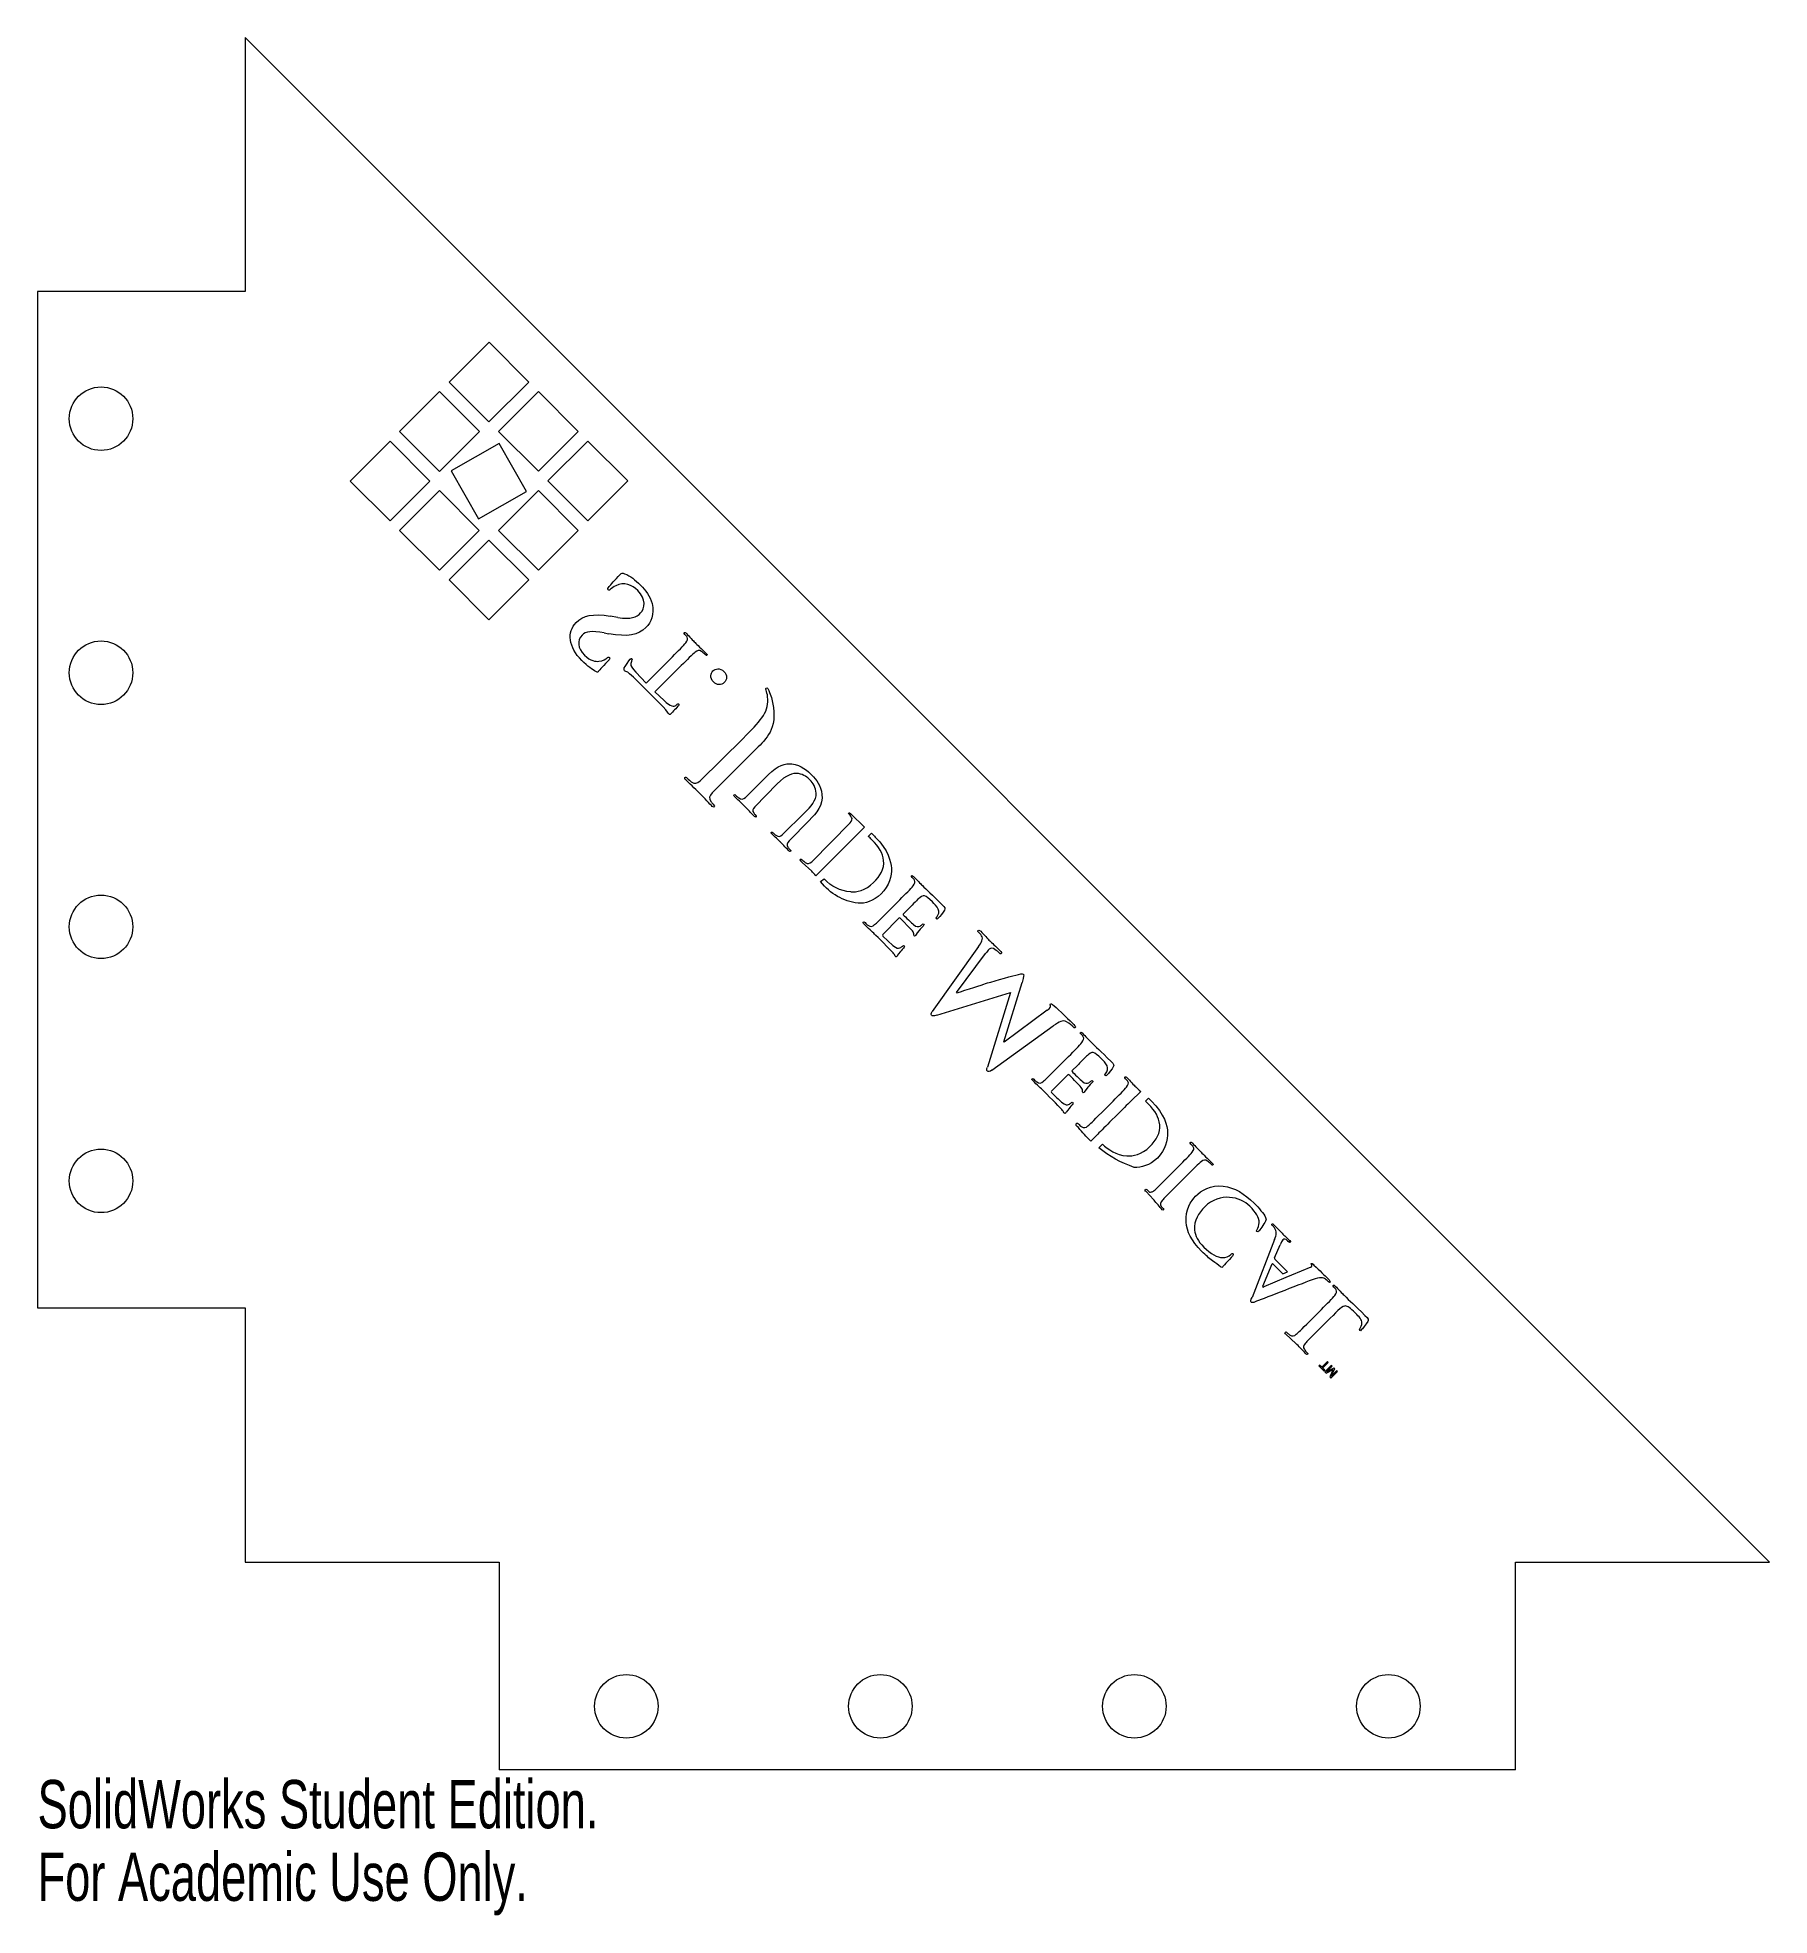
# Model space of a CAD drawing. Header units: inches. Extents: x -0.82 to 6, y -2.69 to 4.7.
import ezdxf

# ---------------------------------------------------------------- set-up
doc = ezdxf.new("R2010")
doc.units = ezdxf.units.IN
doc.header["$MEASUREMENT"] = 0
doc.styles.add('SLDTEXTSTYLE0', font='TXT', dxfattribs={"width": 0.7})

msp = doc.modelspace()

# ---------------------------------------------------------------- linework, layer by layer
at = {"color": 7, "linetype": 'Continuous', "lineweight": 15}
for p, q in [((0, 4.704), (0, 3.704)), ((6, -1.296), (0, 4.704)), ((-0.8178, 3.704), (-0.8178, -0.296)), ((0, 3.704), (-0.8178, 3.704)), ((0.9594, 3.505), (0.8025, 3.3481)), ((1.1162, 3.3483), (0.9594, 3.505)), ((0.8025, 3.3481), (0.9592, 3.1913)), ((0.9592, 3.1913), (1.1162, 3.3483)), ((0.7647, 3.3103), (0.6077, 3.1533)), ((0.9215, 3.1535), (0.7647, 3.3103)), ((1.1538, 3.3107), (0.9968, 3.1537)), ((1.3105, 3.154), (1.1538, 3.3107)), ((0.5698, 3.1153), (0.413, 2.9586)), ((0.7265, 2.9586), (0.5698, 3.1153)), ((0.6077, 3.1533), (0.7645, 2.9965)), ((0.7645, 2.9965), (0.9215, 3.1535)), ((1, 3.1064), (0.811, 2.9993)), ((0.9968, 3.1537), (1.1536, 2.997)), ((1.1073, 2.9176), (1, 3.1064)), ((1.1536, 2.997), (1.3105, 3.154)), ((1.3485, 3.116), (1.1915, 2.959)), ((1.5053, 2.9592), (1.3485, 3.116)), ((0.413, 2.9586), (0.5698, 2.8018)), ((0.5698, 2.8018), (0.7265, 2.9586)), ((0.811, 2.9993), (0.9183, 2.8101)), ((1.1915, 2.959), (1.3483, 2.8022)), ((1.3483, 2.8022), (1.5053, 2.9592)), ((0.7641, 2.921), (0.6073, 2.7643)), ((0.9208, 2.7643), (0.7641, 2.921)), ((0.9183, 2.8101), (1.1073, 2.9176)), ((1.1538, 2.9212), (0.9968, 2.7643)), ((1.3105, 2.7645), (1.1538, 2.9212)), ((0.6073, 2.7643), (0.7641, 2.6075)), ((0.7641, 2.6075), (0.9208, 2.7643)), ((0.9968, 2.7643), (1.1536, 2.6075)), ((1.1536, 2.6075), (1.3105, 2.7645)), ((0.9588, 2.7263), (0.802, 2.5695)), ((1.1156, 2.5695), (0.9588, 2.7263)), ((0.802, 2.5695), (0.9588, 2.4128)), ((0.9588, 2.4128), (1.1156, 2.5695)), ((1.4662, 2.4217), (1.437, 2.4268)), ((1.4134, 2.3608), (1.4308, 2.3574)), ((1.6813, 2.2668), (1.5778, 2.1633)), ((1.6126, 2.1285), (1.7161, 2.232)), ((1.5348, 2.1796), (1.6446, 2.0697)), ((1.5778, 2.1633), (1.5375, 2.2057)), ((1.6485, 2.0944), (1.6126, 2.1285)), ((1.6981, 2.0782), (1.6951, 2.0757)), ((1.9593, 1.9457), (1.7905, 1.7785)), ((2.0196, 1.9118), (1.838, 1.731)), ((2.0596, 1.8034), (1.9686, 1.7136)), ((2.0938, 1.7662), (2.0053, 1.6769)), ((2.2007, 1.6517), (2.1152, 1.567)), ((2.4373, 1.5959), (2.3835, 1.6493)), ((2.2204, 1.623), (2.1405, 1.5418)), ((2.3811, 1.613), (2.2301, 1.4603)), ((2.4373, 1.5959), (2.2466, 1.4052)), ((2.4645, 1.5721), (2.4522, 1.5598)), ((2.2299, 1.4227), (2.192, 1.457)), ((2.2642, 1.382), (2.2794, 1.3932)), ((2.5317, 1.266), (2.5761, 1.3103)), ((2.6111, 1.2753), (2.5911, 1.2554)), ((2.5093, 1.1735), (2.5733, 1.2375)), ((2.6219, 1.1932), (2.578, 1.2384)), ((2.5491, 1.1306), (2.5092, 1.1678)), ((2.8868, 1.1271), (2.704, 0.8709)), ((2.7992, 0.9453), (2.914, 1.0987)), ((2.9855, 0.7519), (3.0576, 0.9852)), ((2.722, 0.8562), (3.0128, 0.9451)), ((2.8007, 0.9438), (2.7992, 0.9453)), ((3.0128, 0.9451), (2.9214, 0.6522)), ((2.9386, 0.6396), (3.1804, 0.814)), ((3.1573, 0.8762), (2.9869, 0.7504)), ((2.9869, 0.7504), (2.9855, 0.7519)), ((3.2407, 0.6935), (3.1963, 0.6492)), ((3.1738, 0.5567), (3.2379, 0.6208)), ((3.2557, 0.6386), (3.2757, 0.6585)), ((3.4161, 0.5181), (3.3718, 0.4738)), ((3.4857, 0.5172), (3.5248, 0.5563)), ((3.5554, 0.5293), (3.5433, 0.5172)), ((3.4025, 0.4349), (3.4343, 0.4668)), ((3.3285, 0.3606), (3.352, 0.384)), ((3.3741, 0.3486), (3.3594, 0.3339)), ((3.6734, 0.2608), (3.6291, 0.2164)), ((3.6634, 0.1821), (3.7078, 0.2264)), ((3.546, 0.1626), (3.5746, 0.1311)), ((3.5601, 0.16), (3.5495, 0.1697)), ((4.0518, -0.0269), (3.9632, -0.2551)), ((4.0521, -0.0992), (4.0733, -0.0483)), ((4.1034, -0.0318), (4.1076, -0.036)), ((4.0062, -0.2104), (4.0427, -0.1225)), ((4.0455, -0.1219), (4.0849, -0.1613)), ((4.1029, -0.1538), (4.0527, -0.1037)), ((4.1948, -0.1355), (4.1191, -0.1667)), ((4.0966, -0.176), (4.0092, -0.2133)), ((4.0849, -0.1613), (4.1029, -0.1538)), ((4.1191, -0.1667), (4.0966, -0.176)), ((-0.8178, -0.296), (0, -0.296)), ((0, -0.296), (0, -1.296)), ((4.2362, -0.302), (4.1919, -0.3463)), ((4.2264, -0.3809), (4.2708, -0.3366)), ((4.0948, -0.3977), (4.1371, -0.4367)), ((4.2599, -0.5074), (4.2377, -0.5296)), ((4.2411, -0.533), (4.2633, -0.5108)), ((4.2633, -0.5108), (4.2599, -0.5074)), ((4.2292, -0.5211), (4.2262, -0.5241)), ((4.2262, -0.5241), (4.2466, -0.5445)), ((4.2377, -0.5296), (4.2292, -0.5211)), ((4.2496, -0.5415), (4.2411, -0.533)), ((4.2466, -0.5445), (4.2496, -0.5415)), ((4.275, -0.5224), (4.2498, -0.5477)), ((4.2498, -0.5477), (4.2546, -0.5525)), ((4.2546, -0.5525), (4.2831, -0.5385)), ((4.2854, -0.5328), (4.2568, -0.547)), ((4.2568, -0.547), (4.2604, -0.5434)), ((4.2633, -0.5404), (4.2782, -0.5256)), ((4.2831, -0.5385), (4.2691, -0.567)), ((4.2691, -0.567), (4.2739, -0.5718)), ((4.2739, -0.5718), (4.2992, -0.5466)), ((4.2746, -0.5648), (4.2888, -0.5362)), ((4.2784, -0.561), (4.2746, -0.5648)), ((4.2782, -0.5256), (4.275, -0.5224)), ((4.296, -0.5434), (4.2812, -0.5583)), ((4.2888, -0.5362), (4.2854, -0.5328)), ((4.2992, -0.5466), (4.296, -0.5434)), ((0, -1.296), (1, -1.296)), ((1, -1.296), (1, -2.1138)), ((5, -1.296), (6, -1.296)), ((5, -2.1138), (5, -1.296)), ((5, -2.1138), (1, -2.1138))]:
    msp.add_line(p, q, dxfattribs=at)
for centre in [(-0.5678, 3.204), (-0.5678, 2.204), (-0.5678, 1.204), (-0.5678, 0.204), (1.5, -1.8638), (2.5, -1.8638), (3.5, -1.8638), (4.5, -1.8638)]:
    msp.add_circle(centre, 0.125, dxfattribs=at)
for points in [[(1.4325, 2.5436), (1.4375, 2.5494), (1.4562, 2.5712), (1.4747, 2.5897)], [(1.4747, 2.5897), (1.4821, 2.5971), (1.4851, 2.5975), (1.4934, 2.5939)], [(1.4934, 2.5939), (1.5157, 2.5844), (1.5345, 2.5702), (1.556, 2.5487)], [(1.4283, 2.5305), (1.4253, 2.5334), (1.4278, 2.5382), (1.4325, 2.5436)], [(1.4378, 2.5324), (1.4351, 2.5297), (1.4316, 2.5271), (1.4283, 2.5305)], [(1.4582, 2.5464), (1.4506, 2.5425), (1.4422, 2.5368), (1.4378, 2.5324)], [(1.5451, 2.5273), (1.5222, 2.5503), (1.4912, 2.5632), (1.4582, 2.5464)], [(1.5564, 2.4393), (1.5742, 2.4571), (1.5785, 2.494), (1.5451, 2.5273)], [(1.556, 2.5487), (1.5756, 2.5291), (1.5935, 2.5053), (1.6011, 2.476)], [(1.4662, 2.4217), (1.5185, 2.4125), (1.5399, 2.4228), (1.5564, 2.4393)], [(1.6011, 2.476), (1.612, 2.4335), (1.5969, 2.4022), (1.5774, 2.3826)], [(1.3243, 2.2526), (1.2729, 2.3041), (1.2654, 2.3647), (1.3025, 2.4017)], [(1.3025, 2.4017), (1.3297, 2.429), (1.3673, 2.4385), (1.437, 2.4268)], [(1.4134, 2.3608), (1.3615, 2.3703), (1.3411, 2.367), (1.3256, 2.3515)], [(1.5774, 2.3826), (1.5454, 2.3507), (1.5066, 2.3443), (1.4308, 2.3574)], [(1.3256, 2.3515), (1.3054, 2.3313), (1.3078, 2.3001), (1.3351, 2.2728)], [(1.6813, 2.2668), (1.7046, 2.2901), (1.7245, 2.3102), (1.7337, 2.3222)], [(1.7305, 2.3551), (1.7272, 2.3584), (1.7268, 2.3602), (1.728, 2.3614)], [(1.728, 2.3614), (1.7298, 2.3632), (1.7326, 2.3619), (1.7363, 2.3582)], [(1.7395, 2.344), (1.7374, 2.3471), (1.7347, 2.3509), (1.7305, 2.3551)], [(1.7337, 2.3222), (1.7402, 2.3303), (1.744, 2.3375), (1.7395, 2.344)], [(1.7363, 2.3582), (1.7474, 2.3471), (1.764, 2.3292), (1.7704, 2.3228)], [(1.7704, 2.3228), (1.7782, 2.315), (1.7964, 2.2981), (1.8148, 2.2798)], [(1.7959, 2.2876), (1.7866, 2.2949), (1.7794, 2.2911), (1.7715, 2.2848)], [(1.3793, 2.2091), (1.3672, 2.2164), (1.3484, 2.2285), (1.3243, 2.2526)], [(1.3351, 2.2728), (1.3592, 2.2487), (1.38, 2.2482), (1.392, 2.249)], [(1.4274, 2.2496), (1.4012, 2.2234), (1.393, 2.2122), (1.3886, 2.2078)], [(1.392, 2.249), (1.4085, 2.25), (1.4205, 2.2585), (1.4236, 2.2615)], [(1.4236, 2.2615), (1.4276, 2.2655), (1.431, 2.2664), (1.4336, 2.2638)], [(1.4336, 2.2638), (1.4365, 2.2609), (1.4348, 2.257), (1.4274, 2.2496)], [(1.5057, 2.2061), (1.4937, 2.2084), (1.4891, 2.2141), (1.4921, 2.2231)], [(1.4921, 2.2231), (1.4936, 2.2257), (1.5112, 2.2541), (1.5152, 2.2581)], [(1.5152, 2.2581), (1.518, 2.2609), (1.5199, 2.2615), (1.5218, 2.2596)], [(1.5178, 2.2399), (1.5164, 2.2302), (1.5219, 2.2224), (1.5375, 2.2057)], [(1.522, 2.2535), (1.5206, 2.2509), (1.5188, 2.2464), (1.5178, 2.2399)], [(1.5218, 2.2596), (1.5235, 2.2579), (1.5235, 2.256), (1.522, 2.2535)], [(1.7715, 2.2848), (1.7592, 2.2754), (1.7394, 2.2553), (1.7161, 2.232)], [(1.8112, 2.2745), (1.807, 2.2786), (1.8003, 2.2842), (1.7959, 2.2876)], [(1.8175, 2.2719), (1.8163, 2.2707), (1.8142, 2.2714), (1.8112, 2.2745)], [(1.8148, 2.2798), (1.8178, 2.2767), (1.8193, 2.2737), (1.8175, 2.2719)], [(1.8411, 2.211), (1.8505, 2.2204), (1.8684, 2.2248), (1.8839, 2.2093)], [(1.3886, 2.2078), (1.3862, 2.2055), (1.3833, 2.2064), (1.3793, 2.2091)], [(1.5348, 2.1796), (1.5256, 2.1888), (1.5145, 2.1989), (1.5057, 2.2061)], [(1.8432, 2.1677), (1.8273, 2.1836), (1.8326, 2.2026), (1.8411, 2.211)], [(1.8854, 2.165), (1.8736, 2.1532), (1.8558, 2.1551), (1.8432, 2.1677)], [(1.8839, 2.2093), (1.898, 2.1952), (1.8972, 2.1768), (1.8854, 2.165)], [(2.052, 2.1296), (2.0488, 2.1389), (2.0485, 2.1422), (2.0501, 2.1438)], [(2.0501, 2.1438), (2.0518, 2.1455), (2.0541, 2.1449), (2.0556, 2.1434)], [(1.6688, 2.0405), (1.6666, 2.0427), (1.6624, 2.052), (1.6446, 2.0697)], [(1.6485, 2.0944), (1.6737, 2.0701), (1.688, 2.0697), (1.6951, 2.0757)], [(1.7049, 2.0736), (1.6983, 2.067), (1.6818, 2.0487), (1.6765, 2.0434)], [(1.6981, 2.0782), (1.7021, 2.0817), (1.7042, 2.0823), (1.7064, 2.0801)], [(1.7064, 2.0801), (1.708, 2.0785), (1.7071, 2.0764), (1.7049, 2.0736)], [(1.9593, 1.9457), (2.0253, 2.0117), (2.0593, 2.045), (2.0571, 2.0991)], [(2.0571, 2.0991), (2.0564, 2.1132), (2.0544, 2.1224), (2.052, 2.1296)], [(2.0556, 2.1434), (2.0575, 2.1416), (2.0599, 2.138), (2.0611, 2.1341)], [(2.0611, 2.1341), (2.0655, 2.1229), (2.0687, 2.1144), (2.0709, 2.1069)], [(2.0709, 2.1069), (2.0865, 2.0515), (2.083, 2.0086), (2.0703, 1.9803)], [(1.6765, 2.0434), (1.6727, 2.0396), (1.6708, 2.0385), (1.6688, 2.0405)], [(2.0703, 1.9803), (2.0588, 1.9541), (2.0387, 1.9309), (2.0196, 1.9118)], [(2.0596, 1.8034), (2.0963, 1.84), (2.1257, 1.8481), (2.1515, 1.8456)], [(1.7357, 1.7807), (1.7302, 1.7862), (1.7283, 1.7893), (1.7306, 1.7917)], [(1.7306, 1.7917), (1.733, 1.794), (1.7359, 1.7928), (1.74, 1.7887)], [(1.7894, 1.7291), (1.7797, 1.7388), (1.7553, 1.761), (1.7357, 1.7807)], [(1.74, 1.7887), (1.7452, 1.7835), (1.7516, 1.7774), (1.7552, 1.7751)], [(1.7552, 1.7751), (1.7698, 1.7653), (1.7782, 1.7678), (1.7905, 1.7785)], [(2.1776, 1.8068), (2.1539, 1.8103), (2.1304, 1.8028), (2.0938, 1.7662)], [(2.1515, 1.8456), (2.1885, 1.842), (2.2157, 1.8162), (2.2304, 1.8014)], [(2.2226, 1.7826), (2.2131, 1.792), (2.1994, 1.8036), (2.1776, 1.8068)], [(2.2472, 1.7304), (2.2461, 1.7516), (2.2348, 1.7703), (2.2226, 1.7826)], [(2.2304, 1.8014), (2.2485, 1.7834), (2.2658, 1.7605), (2.2701, 1.7253)], [(1.835, 1.6814), (1.8206, 1.6958), (1.7983, 1.7202), (1.7894, 1.7291)], [(1.838, 1.731), (1.8269, 1.7185), (1.8241, 1.7096), (1.8325, 1.6979)], [(1.9277, 1.7151), (1.9235, 1.7193), (1.9221, 1.7218), (1.9239, 1.7236)], [(1.9239, 1.7236), (1.9257, 1.7254), (1.9278, 1.7243), (1.9309, 1.7213)], [(1.9691, 1.6754), (1.9607, 1.6838), (1.9424, 1.7004), (1.9277, 1.7151)], [(1.9309, 1.7213), (1.9348, 1.7174), (1.9396, 1.7128), (1.9423, 1.7111)], [(1.9423, 1.7111), (1.9533, 1.7036), (1.9595, 1.7056), (1.9686, 1.7136)], [(2.2007, 1.6517), (2.2267, 1.6777), (2.2486, 1.7013), (2.2472, 1.7304)], [(2.2701, 1.7253), (2.2752, 1.6838), (2.2485, 1.6511), (2.2204, 1.623)], [(1.8325, 1.6979), (1.8362, 1.6929), (1.8381, 1.6905), (1.8422, 1.6865)], [(1.8458, 1.6765), (1.8435, 1.6741), (1.8402, 1.6762), (1.835, 1.6814)], [(1.8422, 1.6865), (1.8466, 1.682), (1.8482, 1.6788), (1.8458, 1.6765)], [(2.0024, 1.6404), (1.9924, 1.6505), (1.9757, 1.6688), (1.9691, 1.6754)], [(2.0053, 1.6769), (1.9971, 1.6675), (1.9951, 1.6609), (2.0013, 1.6521)], [(2.0013, 1.6521), (2.0041, 1.6483), (2.0057, 1.6465), (2.0087, 1.6434)], [(2.0109, 1.6366), (2.0091, 1.6349), (2.0065, 1.6363), (2.0024, 1.6404)], [(2.0087, 1.6434), (2.0115, 1.6406), (2.0126, 1.6384), (2.0109, 1.6366)], [(2.3779, 1.6459), (2.3746, 1.6492), (2.3741, 1.651), (2.3754, 1.6523)], [(2.3754, 1.6523), (2.3772, 1.654), (2.3799, 1.6529), (2.3835, 1.6493)], [(2.3869, 1.6349), (2.3849, 1.6379), (2.3821, 1.6417), (2.3779, 1.6459)], [(2.3811, 1.613), (2.3873, 1.6214), (2.3914, 1.6283), (2.3869, 1.6349)], [(2.0745, 1.5683), (2.0706, 1.5722), (2.0693, 1.5746), (2.0711, 1.5764)], [(2.0711, 1.5764), (2.0729, 1.5782), (2.0751, 1.5771), (2.0781, 1.574)], [(2.1074, 1.5371), (2.1071, 1.5374), (2.0886, 1.5542), (2.0745, 1.5683)], [(2.0781, 1.574), (2.0812, 1.571), (2.086, 1.5665), (2.0887, 1.5647)], [(2.0887, 1.5647), (2.0996, 1.5573), (2.1061, 1.559), (2.1152, 1.567)], [(2.467, 1.5466), (2.4617, 1.5519), (2.4568, 1.5563), (2.4522, 1.5598)], [(2.4645, 1.5721), (2.4699, 1.5672), (2.4752, 1.5623), (2.48, 1.5574)], [(2.48, 1.5574), (2.5314, 1.506), (2.5425, 1.4592), (2.5434, 1.4346)], [(2.1381, 1.5047), (2.1273, 1.5155), (2.1107, 1.5338), (2.1074, 1.5371)], [(2.1405, 1.5418), (2.1322, 1.5324), (2.13, 1.526), (2.1362, 1.5172)], [(2.1362, 1.5172), (2.139, 1.5134), (2.1406, 1.5115), (2.1437, 1.5085)], [(2.1464, 1.5011), (2.1447, 1.4993), (2.142, 1.5008), (2.1381, 1.5047)], [(2.1437, 1.5085), (2.147, 1.5051), (2.1482, 1.5028), (2.1464, 1.5011)], [(2.5127, 1.4645), (2.5091, 1.4943), (2.4954, 1.5183), (2.467, 1.5466)], [(2.1853, 1.4702), (2.1787, 1.4666), (2.1894, 1.4597), (2.192, 1.457)], [(2.1853, 1.4702), (2.1871, 1.472), (2.1893, 1.471), (2.1923, 1.4679)], [(2.1923, 1.4679), (2.1962, 1.464), (2.2011, 1.4594), (2.2038, 1.4577)], [(2.2038, 1.4577), (2.2148, 1.4503), (2.221, 1.4522), (2.2301, 1.4603)], [(2.2466, 1.4052), (2.2398, 1.4124), (2.2339, 1.4187), (2.2299, 1.4227)], [(2.4732, 1.3784), (2.4992, 1.4044), (2.5165, 1.4329), (2.5127, 1.4645)], [(2.5434, 1.4346), (2.5446, 1.4047), (2.5349, 1.3654), (2.5031, 1.3336)], [(2.6255, 1.3983), (2.6222, 1.4017), (2.6217, 1.4034), (2.623, 1.4047)], [(2.623, 1.4047), (2.6247, 1.4065), (2.6274, 1.4053), (2.631, 1.4017)], [(2.4121, 1.2965), (2.353, 1.3045), (2.3037, 1.333), (2.2642, 1.382)], [(2.3835, 1.3417), (2.3409, 1.345), (2.3062, 1.3621), (2.2794, 1.3932)], [(2.3835, 1.3417), (2.4058, 1.3401), (2.4411, 1.3463), (2.4732, 1.3784)], [(2.5031, 1.3336), (2.4731, 1.3036), (2.4391, 1.2957), (2.4121, 1.2965)], [(2.5761, 1.3103), (2.5993, 1.3335), (2.6194, 1.3534), (2.6287, 1.3655)], [(2.6344, 1.3873), (2.6325, 1.3903), (2.6296, 1.3942), (2.6255, 1.3983)], [(2.6287, 1.3655), (2.6349, 1.3738), (2.639, 1.3807), (2.6344, 1.3873)], [(2.631, 1.4017), (2.6421, 1.3906), (2.659, 1.3725), (2.6654, 1.3661)], [(2.7048, 1.3024), (2.6765, 1.3308), (2.6683, 1.3315), (2.6503, 1.3145)], [(2.6654, 1.3661), (2.6818, 1.3497), (2.7019, 1.3325), (2.7439, 1.2906)], [(2.4776, 1.2127), (2.4863, 1.2203), (2.4934, 1.2276), (2.5317, 1.266)], [(2.6503, 1.3145), (2.6427, 1.3075), (2.6197, 1.2839), (2.6111, 1.2753)], [(2.728, 1.273), (2.7238, 1.2832), (2.7121, 1.2952), (2.7048, 1.3024)], [(2.7218, 1.2418), (2.7302, 1.2541), (2.7321, 1.2627), (2.728, 1.273)], [(2.7521, 1.2691), (2.7485, 1.2627), (2.7336, 1.2434), (2.7278, 1.2375)], [(2.7439, 1.2906), (2.7544, 1.28), (2.7568, 1.2777), (2.7521, 1.2691)], [(2.4365, 1.2144), (2.4323, 1.2186), (2.4309, 1.2211), (2.4327, 1.2229)], [(2.4327, 1.2229), (2.4345, 1.2247), (2.4366, 1.2236), (2.4397, 1.2206)], [(2.4772, 1.1754), (2.4695, 1.1831), (2.4512, 1.1997), (2.4365, 1.2144)], [(2.4397, 1.2206), (2.4436, 1.2167), (2.4484, 1.2121), (2.4511, 1.2104)], [(2.4511, 1.2104), (2.4621, 1.203), (2.4685, 1.2047), (2.4776, 1.2127)], [(2.578, 1.2384), (2.5763, 1.24), (2.5751, 1.2393), (2.5733, 1.2375)], [(2.5911, 1.2554), (2.5896, 1.2539), (2.5889, 1.2525), (2.5903, 1.2511)], [(2.5903, 1.2511), (2.597, 1.2444), (2.6248, 1.2173), (2.6306, 1.2125)], [(2.6314, 1.176), (2.6315, 1.181), (2.6281, 1.1859), (2.6219, 1.1932)], [(2.6306, 1.2125), (2.6419, 1.2033), (2.6496, 1.2029), (2.6561, 1.2066)], [(2.6527, 1.1892), (2.6407, 1.1754), (2.6381, 1.1699), (2.6365, 1.1684)], [(2.6686, 1.2072), (2.6668, 1.2054), (2.6572, 1.1948), (2.6527, 1.1892)], [(2.6561, 1.2066), (2.6601, 1.209), (2.6634, 1.2124), (2.6662, 1.2146)], [(2.6662, 1.2146), (2.6675, 1.2159), (2.6689, 1.2166), (2.6709, 1.2146)], [(2.6709, 1.2146), (2.6734, 1.2121), (2.6706, 1.2092), (2.6686, 1.2072)], [(2.721, 1.235), (2.719, 1.2369), (2.7195, 1.2385), (2.7218, 1.2418)], [(2.7278, 1.2375), (2.7252, 1.235), (2.7232, 1.2328), (2.721, 1.235)], [(2.8881, 1.181), (2.8844, 1.1847), (2.883, 1.1874), (2.8847, 1.1891)], [(2.8847, 1.1891), (2.8877, 1.192), (2.8914, 1.19), (2.8951, 1.1863)], [(2.8951, 1.1863), (2.9069, 1.1745), (2.9237, 1.1556), (2.9307, 1.1485)], [(2.5466, 1.1056), (2.5415, 1.1111), (2.4861, 1.1665), (2.4772, 1.1754)], [(2.5093, 1.1735), (2.5074, 1.1716), (2.5073, 1.1697), (2.5092, 1.1678)], [(2.5491, 1.1306), (2.5645, 1.1182), (2.5704, 1.1185), (2.5769, 1.1211)], [(2.5769, 1.1211), (2.5814, 1.1227), (2.586, 1.1267), (2.5877, 1.1285)], [(2.5937, 1.1238), (2.5912, 1.1203), (2.5808, 1.1086), (2.5786, 1.1058)], [(2.5877, 1.1285), (2.59, 1.1308), (2.5919, 1.1315), (2.5939, 1.1296)], [(2.5939, 1.1296), (2.5959, 1.1276), (2.5946, 1.1254), (2.5937, 1.1238)], [(2.6327, 1.1684), (2.6313, 1.1698), (2.6314, 1.1721), (2.6314, 1.176)], [(2.6365, 1.1684), (2.635, 1.1669), (2.6338, 1.1673), (2.6327, 1.1684)], [(2.8868, 1.1271), (2.8964, 1.1404), (2.9069, 1.1565), (2.8985, 1.1689)], [(2.8985, 1.1689), (2.894, 1.1754), (2.891, 1.1781), (2.8881, 1.181)], [(2.9288, 1.1157), (2.9234, 1.1102), (2.9193, 1.1056), (2.914, 1.0987)], [(2.9505, 1.1152), (2.9428, 1.1202), (2.9352, 1.1221), (2.9288, 1.1157)], [(2.9307, 1.1485), (2.9374, 1.1419), (2.9551, 1.1263), (2.9706, 1.1108)], [(2.9679, 1.1012), (2.9641, 1.105), (2.9585, 1.1099), (2.9505, 1.1152)], [(2.9706, 1.1108), (2.9762, 1.1052), (2.9787, 1.101), (2.9757, 1.0981)], [(2.557, 1.0922), (2.5552, 1.0949), (2.5513, 1.0998), (2.5466, 1.1056)], [(2.5644, 1.0873), (2.5615, 1.0834), (2.559, 1.0851), (2.557, 1.0922)], [(2.5786, 1.1058), (2.5678, 1.0934), (2.5662, 1.0891), (2.5644, 1.0873)], [(2.9757, 1.0981), (2.974, 1.0964), (2.9708, 1.0983), (2.9679, 1.1012)], [(2.8007, 0.9438), (2.8389, 0.9561), (2.9036, 0.9765), (2.914, 0.9803)], [(2.914, 0.9803), (2.9279, 0.9853), (3.0086, 1.0075), (3.033, 1.0141)], [(3.033, 1.0141), (3.049, 1.0183), (3.0593, 1.0212), (3.0627, 1.0179)], [(3.0627, 1.0179), (3.066, 1.0146), (3.0649, 1.0096), (3.0576, 0.9852)], [(3.1573, 0.8762), (3.1683, 0.8842), (3.1714, 0.8897), (3.1698, 0.8925)], [(3.1698, 0.8925), (3.1683, 0.8961), (3.1679, 0.8987), (3.1696, 0.9004)], [(3.1696, 0.9004), (3.1716, 0.9024), (3.1749, 0.901), (3.184, 0.8931)], [(3.184, 0.8931), (3.1999, 0.8794), (3.2519, 0.8295), (3.2612, 0.8202)], [(2.7016, 0.8558), (2.6986, 0.8588), (2.6993, 0.8641), (2.704, 0.8709)], [(2.722, 0.8562), (2.7085, 0.8522), (2.7046, 0.8528), (2.7016, 0.8558)], [(3.2324, 0.8299), (3.2182, 0.838), (3.2049, 0.8319), (3.1804, 0.814)], [(3.2589, 0.8102), (3.2541, 0.815), (3.2462, 0.8222), (3.2324, 0.8299)], [(3.2612, 0.8202), (3.2664, 0.815), (3.2699, 0.8093), (3.2672, 0.8066)], [(3.2407, 0.6935), (3.2639, 0.7168), (3.2838, 0.7368), (3.293, 0.7489)], [(3.2672, 0.8066), (3.2651, 0.8045), (3.2622, 0.8069), (3.2589, 0.8102)], [(3.2899, 0.7818), (3.2866, 0.785), (3.2861, 0.7869), (3.2873, 0.7881)], [(3.2873, 0.7881), (3.2891, 0.7899), (3.2918, 0.7888), (3.2954, 0.7852)], [(3.2988, 0.7707), (3.2968, 0.7737), (3.294, 0.7776), (3.2899, 0.7818)], [(3.293, 0.7489), (3.2992, 0.7573), (3.3033, 0.7641), (3.2988, 0.7707)], [(3.2954, 0.7852), (3.3065, 0.774), (3.3234, 0.7559), (3.3297, 0.7495)], [(3.3297, 0.7495), (3.3462, 0.7331), (3.3663, 0.7159), (3.4082, 0.674)], [(3.3149, 0.6978), (3.3073, 0.6908), (3.2842, 0.6671), (3.2757, 0.6585)], [(3.3694, 0.6857), (3.3411, 0.714), (3.3329, 0.7147), (3.3149, 0.6978)], [(3.3923, 0.6564), (3.3881, 0.6666), (3.3767, 0.6784), (3.3694, 0.6857)], [(3.4082, 0.674), (3.4188, 0.6635), (3.4212, 0.6612), (3.4165, 0.6526)], [(2.9216, 0.6358), (2.9182, 0.6392), (2.9186, 0.6441), (2.9214, 0.6522)], [(2.9386, 0.6396), (2.9304, 0.6337), (2.9249, 0.6325), (2.9216, 0.6358)], [(3.1009, 0.5979), (3.0967, 0.602), (3.0953, 0.6046), (3.097, 0.6063)], [(3.097, 0.6063), (3.0988, 0.6081), (3.101, 0.607), (3.104, 0.604)], [(3.1418, 0.5586), (3.134, 0.5664), (3.1156, 0.5831), (3.1009, 0.5979)], [(3.104, 0.604), (3.108, 0.6001), (3.113, 0.5953), (3.1157, 0.5936)], [(3.1157, 0.5936), (3.1267, 0.5862), (3.1329, 0.5881), (3.142, 0.5962)], [(3.142, 0.5962), (3.1507, 0.6036), (3.1579, 0.6108), (3.1963, 0.6492)], [(3.2426, 0.6216), (3.2409, 0.6232), (3.2396, 0.6225), (3.2379, 0.6208)], [(3.2863, 0.5766), (3.2804, 0.5835), (3.2486, 0.6155), (3.2426, 0.6216)], [(3.2557, 0.6386), (3.2542, 0.6371), (3.2533, 0.6359), (3.2547, 0.6346)], [(3.2547, 0.6346), (3.2613, 0.6279), (3.2891, 0.6008), (3.295, 0.5959)], [(3.295, 0.5959), (3.3062, 0.5867), (3.314, 0.5863), (3.3204, 0.59)], [(3.3204, 0.59), (3.3245, 0.5924), (3.3278, 0.5958), (3.3306, 0.5981)], [(3.3306, 0.5981), (3.3318, 0.5993), (3.3336, 0.5998), (3.3355, 0.5979)], [(3.3355, 0.5979), (3.338, 0.5953), (3.335, 0.5927), (3.3329, 0.5906)], [(3.3853, 0.6184), (3.3834, 0.6204), (3.3839, 0.6219), (3.3862, 0.6252)], [(3.3923, 0.6208), (3.3898, 0.6182), (3.3875, 0.6162), (3.3853, 0.6184)], [(3.3862, 0.6252), (3.3945, 0.6375), (3.3965, 0.6461), (3.3923, 0.6564)], [(3.4165, 0.6526), (3.4129, 0.6461), (3.3982, 0.6266), (3.3923, 0.6208)], [(3.4653, 0.6063), (3.4619, 0.6097), (3.4615, 0.6114), (3.4628, 0.6127)], [(3.4628, 0.6127), (3.4645, 0.6145), (3.4674, 0.6131), (3.471, 0.6095)], [(3.4744, 0.5951), (3.4724, 0.5981), (3.4695, 0.6021), (3.4653, 0.6063)], [(3.4687, 0.5732), (3.4749, 0.5817), (3.479, 0.5885), (3.4744, 0.5951)], [(3.471, 0.6095), (3.4821, 0.5985), (3.4988, 0.5805), (3.5052, 0.5741)], [(3.211, 0.489), (3.2059, 0.4945), (3.1506, 0.5498), (3.1418, 0.5586)], [(3.1738, 0.5567), (3.1721, 0.5549), (3.1718, 0.5536), (3.1732, 0.5522)], [(3.1732, 0.5522), (3.1787, 0.5467), (3.2085, 0.518), (3.2137, 0.5138)], [(3.2958, 0.5595), (3.2959, 0.5644), (3.2925, 0.5694), (3.2863, 0.5766)], [(3.2971, 0.5518), (3.2957, 0.5532), (3.2957, 0.5555), (3.2958, 0.5595)], [(3.3009, 0.5518), (3.2994, 0.5503), (3.2982, 0.5507), (3.2971, 0.5518)], [(3.3172, 0.5724), (3.3052, 0.5587), (3.3024, 0.5533), (3.3009, 0.5518)], [(3.3329, 0.5906), (3.3312, 0.5889), (3.3217, 0.578), (3.3172, 0.5724)], [(3.4161, 0.5181), (3.4393, 0.5413), (3.4594, 0.5613), (3.4687, 0.5732)], [(3.5052, 0.5741), (3.5102, 0.569), (3.5171, 0.5629), (3.5248, 0.5563)], [(3.5554, 0.5293), (3.5596, 0.5255), (3.5636, 0.5216), (3.5673, 0.5179)], [(3.5673, 0.5179), (3.6187, 0.4665), (3.6299, 0.4197), (3.6308, 0.3951)], [(3.2213, 0.4757), (3.2196, 0.4783), (3.2157, 0.4832), (3.211, 0.489)], [(3.2137, 0.5138), (3.2291, 0.5015), (3.2348, 0.5019), (3.2413, 0.5045)], [(3.2288, 0.4708), (3.2252, 0.4684), (3.2228, 0.47), (3.2213, 0.4757)], [(3.243, 0.4892), (3.2322, 0.4768), (3.2305, 0.4725), (3.2288, 0.4708)], [(3.2413, 0.5045), (3.2457, 0.5062), (3.2503, 0.5102), (3.2521, 0.5119)], [(3.258, 0.5073), (3.2556, 0.5037), (3.2452, 0.492), (3.243, 0.4892)], [(3.2521, 0.5119), (3.2544, 0.5142), (3.2564, 0.5149), (3.2583, 0.513)], [(3.2583, 0.513), (3.2602, 0.511), (3.259, 0.5088), (3.258, 0.5073)], [(3.3174, 0.4207), (3.3261, 0.4283), (3.3334, 0.4354), (3.3718, 0.4738)], [(3.4857, 0.5172), (3.4806, 0.5127), (3.4611, 0.4935), (3.4343, 0.4668)], [(3.5544, 0.5071), (3.5505, 0.5109), (3.5468, 0.5143), (3.5433, 0.5172)], [(3.6, 0.425), (3.5964, 0.4548), (3.5827, 0.4787), (3.5544, 0.5071)], [(3.2797, 0.4138), (3.2709, 0.4185), (3.2686, 0.4242), (3.2727, 0.4307)], [(3.2727, 0.4307), (3.2745, 0.4325), (3.2766, 0.4314), (3.2797, 0.4284)], [(3.2797, 0.4284), (3.2836, 0.4245), (3.2885, 0.4198), (3.2911, 0.4182)], [(3.3285, 0.3606), (3.3112, 0.3769), (3.2949, 0.3946), (3.2797, 0.4138)], [(3.2911, 0.4182), (3.3021, 0.4107), (3.3083, 0.4127), (3.3174, 0.4207)], [(3.4025, 0.4349), (3.3825, 0.415), (3.3604, 0.3929), (3.352, 0.384)], [(3.5605, 0.3388), (3.5866, 0.3649), (3.6039, 0.3933), (3.6, 0.425)], [(3.6308, 0.3951), (3.632, 0.3651), (3.6223, 0.3259), (3.5905, 0.2941)], [(3.4995, 0.257), (3.4475, 0.2754), (3.4008, 0.3011), (3.3594, 0.3339)], [(3.3741, 0.3486), (3.396, 0.3283), (3.428, 0.3053), (3.4706, 0.3024)], [(3.4706, 0.3024), (3.4929, 0.3007), (3.5285, 0.3068), (3.5605, 0.3388)], [(3.6734, 0.2608), (3.6979, 0.2853), (3.7181, 0.3053), (3.7273, 0.3172)], [(3.7226, 0.349), (3.7193, 0.3523), (3.7188, 0.3541), (3.7201, 0.3554)], [(3.7201, 0.3554), (3.7218, 0.3572), (3.7247, 0.3558), (3.7283, 0.3522)], [(3.7315, 0.338), (3.7295, 0.341), (3.7268, 0.3448), (3.7226, 0.349)], [(3.7273, 0.3172), (3.7337, 0.3254), (3.736, 0.3314), (3.7315, 0.338)], [(3.7283, 0.3522), (3.7395, 0.3411), (3.7563, 0.323), (3.7627, 0.3166)], [(3.7627, 0.3166), (3.7702, 0.3091), (3.7883, 0.2923), (3.8066, 0.2739)], [(3.5905, 0.2941), (3.5604, 0.264), (3.5264, 0.2562), (3.4995, 0.257)], [(3.7644, 0.2805), (3.7525, 0.2708), (3.7323, 0.2509), (3.7078, 0.2264)], [(3.7877, 0.2818), (3.7784, 0.2891), (3.7721, 0.2865), (3.7644, 0.2805)], [(3.803, 0.2686), (3.7989, 0.2728), (3.7921, 0.2784), (3.7877, 0.2818)], [(3.8094, 0.2661), (3.8081, 0.2648), (3.806, 0.2656), (3.803, 0.2686)], [(3.8066, 0.2739), (3.8097, 0.2709), (3.8112, 0.2679), (3.8094, 0.2661)], [(3.546, 0.1626), (3.5367, 0.1598), (3.5447, 0.1777), (3.5495, 0.1697)], [(3.5601, 0.16), (3.5641, 0.1594), (3.5689, 0.1606), (3.5748, 0.1634)], [(3.5748, 0.1634), (3.5834, 0.1709), (3.5907, 0.1781), (3.6291, 0.2164)], [(3.6634, 0.1821), (3.6249, 0.1438), (3.6178, 0.1366), (3.6102, 0.1279)], [(3.7404, 0.1433), (3.7649, 0.1677), (3.8003, 0.1889), (3.8493, 0.1833)], [(3.9545, 0.104), (3.9172, 0.1412), (3.837, 0.1617), (3.7769, 0.1017)], [(3.8493, 0.1833), (3.8945, 0.178), (3.934, 0.1537), (3.9721, 0.1157)], [(3.6057, 0.0949), (3.5957, 0.106), (3.5812, 0.1238), (3.5746, 0.1311)], [(3.6102, 0.1279), (3.6017, 0.1187), (3.5997, 0.1121), (3.6057, 0.1032)], [(3.6057, 0.1032), (3.6089, 0.0997), (3.6112, 0.0976), (3.6142, 0.0951)], [(3.6117, 0.0883), (3.6098, 0.0875), (3.6077, 0.0902), (3.6057, 0.0949)], [(3.6142, 0.0951), (3.6149, 0.0913), (3.6146, 0.0888), (3.6117, 0.0883)], [(3.7037, 0.0416), (3.6993, 0.0905), (3.7233, 0.1261), (3.7404, 0.1433)], [(3.7769, 0.1017), (3.7524, 0.0772), (3.7339, 0.0478), (3.7373, 0.0107)], [(3.991, 0.0391), (3.9915, 0.0618), (3.9792, 0.0793), (3.9545, 0.104)], [(3.9721, 0.1157), (3.9899, 0.0979), (4.0093, 0.075), (4.0164, 0.0599)], [(3.7648, -0.0729), (3.7235, -0.0315), (3.7071, 0.005), (3.7037, 0.0416)], [(3.7373, 0.0107), (3.7394, -0.0117), (3.7496, -0.033), (3.7737, -0.0572)], [(3.9825, 0.0043), (3.9802, 0.0066), (3.9808, 0.0081), (3.984, 0.013)], [(3.9888, 0.0056), (3.9868, 0.0036), (3.9844, 0.0024), (3.9825, 0.0043)], [(3.984, 0.013), (3.9874, 0.0186), (3.9909, 0.0296), (3.991, 0.0391)], [(4.0162, 0.0452), (4.0104, 0.0339), (3.9919, 0.0086), (3.9888, 0.0056)], [(4.0164, 0.0599), (4.0194, 0.0534), (4.0191, 0.0509), (4.0162, 0.0452)], [(4.0429, 0.0287), (4.0407, 0.0309), (4.04, 0.0325), (4.0415, 0.034)], [(4.0415, 0.034), (4.0435, 0.0361), (4.0457, 0.0349), (4.0493, 0.0312)], [(4.051, 0.0194), (4.049, 0.0219), (4.0454, 0.0262), (4.0429, 0.0287)], [(4.0493, 0.0312), (4.0637, 0.0168), (4.0785, 0.0007), (4.0815, -0.0023)], [(4.0518, -0.0269), (4.0589, -0.0087), (4.0623, 0.0051), (4.051, 0.0194)], [(3.8075, -0.1105), (3.7932, -0.0992), (3.7821, -0.0901), (3.7648, -0.0729)], [(3.7737, -0.0572), (3.7993, -0.0827), (3.8279, -0.0976), (3.8459, -0.0979)], [(4.0845, -0.0286), (4.0815, -0.0316), (4.0768, -0.0392), (4.0733, -0.0483)], [(4.0815, -0.0023), (4.0902, -0.0109), (4.1028, -0.0222), (4.1117, -0.0311)], [(4.1034, -0.0318), (4.0948, -0.0232), (4.0891, -0.024), (4.0845, -0.0286)], [(4.1138, -0.0383), (4.1123, -0.0398), (4.111, -0.0394), (4.1076, -0.036)], [(4.1117, -0.0311), (4.1147, -0.0342), (4.1158, -0.0363), (4.1138, -0.0383)], [(3.8395, -0.134), (3.8304, -0.1264), (3.8193, -0.1198), (3.8075, -0.1105)], [(3.8467, -0.1353), (3.8452, -0.1368), (3.8428, -0.1368), (3.8395, -0.134)], [(3.8459, -0.0979), (3.8594, -0.0984), (3.8717, -0.0931), (3.8798, -0.0856)], [(3.8594, -0.12), (3.8512, -0.1294), (3.8487, -0.1333), (3.8467, -0.1353)], [(3.8857, -0.092), (3.8812, -0.0976), (3.8673, -0.1111), (3.8594, -0.12)], [(3.8798, -0.0856), (3.8834, -0.0821), (3.8861, -0.0805), (3.8883, -0.0827)], [(3.8883, -0.0827), (3.8908, -0.0852), (3.8893, -0.088), (3.8857, -0.092)], [(4.0455, -0.1219), (4.0444, -0.1208), (4.0435, -0.1212), (4.0427, -0.1225)], [(4.0521, -0.0992), (4.0511, -0.1013), (4.0513, -0.1023), (4.0527, -0.1037)], [(4.1948, -0.1355), (4.1992, -0.1339), (4.1997, -0.1295), (4.1982, -0.127)], [(4.1982, -0.127), (4.1957, -0.124), (4.195, -0.1225), (4.1965, -0.1211)], [(4.1965, -0.1211), (4.1983, -0.1193), (4.2016, -0.1225), (4.2069, -0.1272)], [(4.2069, -0.1272), (4.2296, -0.1489), (4.25, -0.1694), (4.2599, -0.1794)], [(4.1999, -0.1856), (4.1437, -0.2062), (3.9963, -0.2647), (3.9757, -0.2719)], [(4.0062, -0.2104), (4.0055, -0.2116), (4.0048, -0.2136), (4.0056, -0.2144)], [(4.0056, -0.2144), (4.0064, -0.2152), (4.008, -0.2141), (4.0092, -0.2133)], [(4.2519, -0.1824), (4.2448, -0.1778), (4.2331, -0.1734), (4.1999, -0.1856)], [(4.2646, -0.193), (4.2612, -0.1896), (4.2568, -0.1857), (4.2519, -0.1824)], [(4.2599, -0.1794), (4.2702, -0.1897), (4.2722, -0.1926), (4.2701, -0.1947)], [(4.2701, -0.1947), (4.2684, -0.1964), (4.2668, -0.1952), (4.2646, -0.193)], [(4.2854, -0.2138), (4.2821, -0.2104), (4.2816, -0.2087), (4.2829, -0.2074)], [(4.2829, -0.2074), (4.2846, -0.2056), (4.2873, -0.2067), (4.2909, -0.2104)], [(4.2943, -0.2248), (4.2924, -0.2219), (4.2896, -0.218), (4.2854, -0.2138)], [(4.2909, -0.2104), (4.302, -0.2214), (4.3189, -0.2396), (4.3253, -0.246)], [(3.9757, -0.2719), (3.9578, -0.2795), (3.9536, -0.2739), (3.9632, -0.2551)], [(4.2362, -0.302), (4.2594, -0.2788), (4.2793, -0.2586), (4.2886, -0.2466)], [(4.331, -0.2882), (4.3206, -0.2869), (4.3031, -0.3043), (4.2708, -0.3366)], [(4.2886, -0.2466), (4.2948, -0.2382), (4.2989, -0.2314), (4.2943, -0.2248)], [(4.3253, -0.246), (4.3478, -0.2685), (4.3676, -0.2854), (4.4076, -0.3253)], [(4.37, -0.3162), (4.3484, -0.2946), (4.3395, -0.2892), (4.331, -0.2882)], [(4.1375, -0.3994), (4.1461, -0.3918), (4.1535, -0.3847), (4.1919, -0.3463)], [(4.3955, -0.3557), (4.3954, -0.3419), (4.3848, -0.331), (4.37, -0.3162)], [(4.3874, -0.3782), (4.3917, -0.3728), (4.3956, -0.3623), (4.3955, -0.3557)], [(4.4184, -0.3497), (4.4133, -0.3593), (4.3962, -0.3801), (4.3934, -0.3828)], [(4.4076, -0.3253), (4.422, -0.3398), (4.4223, -0.3425), (4.4184, -0.3497)], [(4.0948, -0.3977), (4.0922, -0.3955), (4.092, -0.3933), (4.0943, -0.3909)], [(4.0943, -0.3909), (4.096, -0.3891), (4.0984, -0.3903), (4.1015, -0.3934)], [(4.1015, -0.3934), (4.1051, -0.397), (4.1085, -0.4002), (4.1112, -0.4019)], [(4.1112, -0.4019), (4.1222, -0.4093), (4.1284, -0.4074), (4.1375, -0.3994)], [(4.1738, -0.4751), (4.163, -0.4643), (4.1437, -0.4433), (4.1371, -0.4367)], [(4.1734, -0.4352), (4.1651, -0.4446), (4.1629, -0.4511), (4.1692, -0.4598)], [(4.2264, -0.3809), (4.1881, -0.4193), (4.1809, -0.4266), (4.1734, -0.4352)], [(4.387, -0.385), (4.3848, -0.3827), (4.3855, -0.3807), (4.3874, -0.3782)], [(4.3934, -0.3828), (4.3904, -0.3859), (4.389, -0.3869), (4.387, -0.385)], [(4.1692, -0.4598), (4.172, -0.4637), (4.1763, -0.4682), (4.1793, -0.4713)], [(4.1821, -0.4787), (4.1803, -0.4805), (4.1777, -0.479), (4.1738, -0.4751)], [(4.1793, -0.4713), (4.1827, -0.4746), (4.1839, -0.4769), (4.1821, -0.4787)], [(4.2633, -0.5404), (4.2627, -0.5411), (4.2617, -0.5422), (4.2604, -0.5434)], [(4.2784, -0.561), (4.2796, -0.5598), (4.2806, -0.5588), (4.2812, -0.5583)]]:
    msp.add_open_spline(points, degree=3, dxfattribs=at)

# ---------------------------------------------------------------- texts
at = {"color": 7, "linetype": 'Continuous', "char_height": 0.1903, "attachment_point": 1, "style": 'SLDTEXTSTYLE0'}
for s, insert in [('SolidWorks Student Edition.', (-0.8178, -2.1539)), ('For Academic Use Only.', (-0.8178, -2.4394))]:
    msp.add_mtext(s, dxfattribs=dict(at, insert=insert))

doc.saveas('drawing.dxf')
